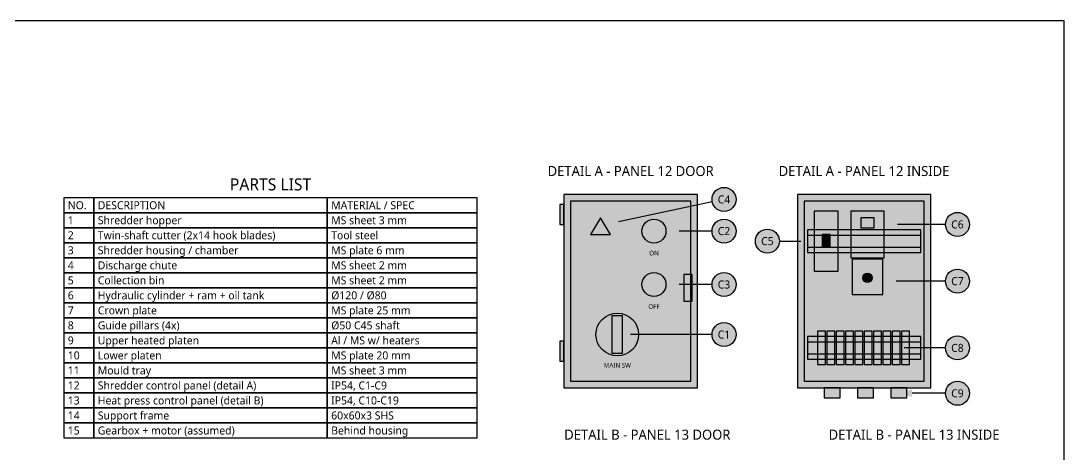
# Model space of a CAD drawing. Header units: millimetres. Extents: x -500 to 5400, y -740 to 3150.
# Drawn here: x 2271 to 5400, y 1852 to 3150 of the extents above; entities that cross this region are included whole.
import ezdxf
from ezdxf.enums import TextEntityAlignment as Align

# ---------------------------------------------------------------- set-up
doc = ezdxf.new("R2010")
doc.units = ezdxf.units.MM
doc.header["$LTSCALE"] = 20
for name, color, linetype in [('BALLOON', 7, 'Continuous'), ('ELECTRICAL', 7, 'Continuous'), ('FILL', 7, 'Continuous'), ('TEXT', 7, 'Continuous'), ('TITLE', 7, 'Continuous')]:
    doc.layers.add(name, color=color, linetype=linetype)
doc.styles.add('OpenSans', font='OpenSans-Regular.ttf')

msp = doc.modelspace()

# ---------------------------------------------------------------- hatches: boundary and pattern name
at = {"layer": 'FILL', "true_color": 0xe6e6e2}
h = msp.add_hatch(color=7, dxfattribs=at)
h.dxf.hatch_style = 1
h.paths.add_polyline_path([(3900, 2050), (4300, 2050), (4300, 2630), (3900, 2630)])
at = {"layer": 'FILL', "true_color": 0xffffff}
h = msp.add_hatch(color=7, dxfattribs=at)
h.dxf.hatch_style = 1
h.paths.add_polyline_path([(4416, 2615), (4415.7, 2619.7), (4414.8, 2624.3), (4413.3, 2628.8), (4411.2, 2633), (4408.6, 2636.9), (4405.5, 2640.5), (4401.9, 2643.6), (4398, 2646.2), (4393.8, 2648.3), (4389.3, 2649.8), (4384.7, 2650.7), (4380, 2651), (4375.3, 2650.7), (4370.7, 2649.8), (4366.2, 2648.3), (4362, 2646.2), (4358.1, 2643.6), (4354.5, 2640.5), (4351.4, 2636.9), (4348.8, 2633), (4346.7, 2628.8), (4345.2, 2624.3), (4344.3, 2619.7), (4344, 2615), (4344.3, 2610.3), (4345.2, 2605.7), (4346.7, 2601.2), (4348.8, 2597), (4351.4, 2593.1), (4354.5, 2589.5), (4358.1, 2586.4), (4362, 2583.8), (4366.2, 2581.7), (4370.7, 2580.2), (4375.3, 2579.3), (4380, 2579), (4384.7, 2579.3), (4389.3, 2580.2), (4393.8, 2581.7), (4398, 2583.8), (4401.9, 2586.4), (4405.5, 2589.5), (4408.6, 2593.1), (4411.2, 2597), (4413.3, 2601.2), (4414.8, 2605.7), (4415.7, 2610.3)])
at = {"layer": 'FILL', "true_color": 0xe6e6e2}
h = msp.add_hatch(color=7, dxfattribs=at)
h.dxf.hatch_style = 1
h.paths.add_polyline_path([(4600, 2050), (5000, 2050), (5000, 2630), (4600, 2630)])
at = {"layer": 'FILL', "true_color": 0x787a7e}
h = msp.add_hatch(color=7, dxfattribs=at)
h.dxf.hatch_style = 1
h.paths.add_polyline_path([(3888, 2540), (3900, 2540), (3900, 2600), (3888, 2600)])
at = {"layer": 'FILL', "true_color": 0xe6e6e2}
h = msp.add_hatch(color=7, dxfattribs=at)
h.dxf.hatch_style = 1
h.paths.add_polyline_path([(3920, 2070), (4280, 2070), (4280, 2610), (3920, 2610)])
at = {"layer": 'FILL', "true_color": 0xccced1}
h = msp.add_hatch(color=7, dxfattribs=at)
h.dxf.hatch_style = 1
h.paths.add_polyline_path([(4620, 2070), (4980, 2070), (4980, 2610), (4620, 2610)])
at = {"layer": 'FILL', "true_color": 0xf6f6f2}
h = msp.add_hatch(color=7, dxfattribs=at)
h.dxf.hatch_style = 1
h.paths.add_polyline_path([(4650, 2400), (4722, 2400), (4722, 2580), (4650, 2580)])
at = {"layer": 'FILL', "true_color": 0x484c54}
h = msp.add_hatch(color=7, dxfattribs=at)
h.dxf.hatch_style = 1
h.paths.add_polyline_path([(4760, 2440), (4860, 2440), (4860, 2580), (4760, 2580)])
at = {"layer": 'FILL', "true_color": 0xffffff}
h = msp.add_hatch(color=7, dxfattribs=at)
h.dxf.hatch_style = 1
h.paths.add_polyline_path([(5116, 2540), (5115.7, 2544.7), (5114.8, 2549.3), (5113.3, 2553.8), (5111.2, 2558), (5108.6, 2561.9), (5105.5, 2565.5), (5101.9, 2568.6), (5098, 2571.2), (5093.8, 2573.3), (5089.3, 2574.8), (5084.7, 2575.7), (5080, 2576), (5075.3, 2575.7), (5070.7, 2574.8), (5066.2, 2573.3), (5062, 2571.2), (5058.1, 2568.6), (5054.5, 2565.5), (5051.4, 2561.9), (5048.8, 2558), (5046.7, 2553.8), (5045.2, 2549.3), (5044.3, 2544.7), (5044, 2540), (5044.3, 2535.3), (5045.2, 2530.7), (5046.7, 2526.2), (5048.8, 2522), (5051.4, 2518.1), (5054.5, 2514.5), (5058.1, 2511.4), (5062, 2508.8), (5066.2, 2506.7), (5070.7, 2505.2), (5075.3, 2504.3), (5080, 2504), (5084.7, 2504.3), (5089.3, 2505.2), (5093.8, 2506.7), (5098, 2508.8), (5101.9, 2511.4), (5105.5, 2514.5), (5108.6, 2518.1), (5111.2, 2522), (5113.3, 2526.2), (5114.8, 2530.7), (5115.7, 2535.3)])
at = {"layer": 'FILL', "true_color": 0xf5c800}
h = msp.add_hatch(color=7, dxfattribs=at)
h.dxf.hatch_style = 1
h.paths.add_polyline_path([(3980, 2510), (4040, 2510), (4010, 2560)])
at = {"layer": 'FILL', "true_color": 0x239b41}
h = msp.add_hatch(color=7, dxfattribs=at)
h.dxf.hatch_style = 1
h.paths.add_polyline_path([(4206, 2520), (4205.7, 2524.7), (4204.8, 2529.3), (4203.3, 2533.8), (4201.2, 2538), (4198.6, 2541.9), (4195.5, 2545.5), (4191.9, 2548.6), (4188, 2551.2), (4183.8, 2553.3), (4179.3, 2554.8), (4174.7, 2555.7), (4170, 2556), (4165.3, 2555.7), (4160.7, 2554.8), (4156.2, 2553.3), (4152, 2551.2), (4148.1, 2548.6), (4144.5, 2545.5), (4141.4, 2541.9), (4138.8, 2538), (4136.7, 2533.8), (4135.2, 2529.3), (4134.3, 2524.7), (4134, 2520), (4134.3, 2515.3), (4135.2, 2510.7), (4136.7, 2506.2), (4138.8, 2502), (4141.4, 2498.1), (4144.5, 2494.5), (4148.1, 2491.4), (4152, 2488.8), (4156.2, 2486.7), (4160.7, 2485.2), (4165.3, 2484.3), (4170, 2484), (4174.7, 2484.3), (4179.3, 2485.2), (4183.8, 2486.7), (4188, 2488.8), (4191.9, 2491.4), (4195.5, 2494.5), (4198.6, 2498.1), (4201.2, 2502), (4203.3, 2506.2), (4204.8, 2510.7), (4205.7, 2515.3)])
at = {"layer": 'FILL', "true_color": 0xffffff}
h = msp.add_hatch(color=7, dxfattribs=at)
h.dxf.hatch_style = 1
h.paths.add_polyline_path([(4416, 2520), (4415.7, 2524.7), (4414.8, 2529.3), (4413.3, 2533.8), (4411.2, 2538), (4408.6, 2541.9), (4405.5, 2545.5), (4401.9, 2548.6), (4398, 2551.2), (4393.8, 2553.3), (4389.3, 2554.8), (4384.7, 2555.7), (4380, 2556), (4375.3, 2555.7), (4370.7, 2554.8), (4366.2, 2553.3), (4362, 2551.2), (4358.1, 2548.6), (4354.5, 2545.5), (4351.4, 2541.9), (4348.8, 2538), (4346.7, 2533.8), (4345.2, 2529.3), (4344.3, 2524.7), (4344, 2520), (4344.3, 2515.3), (4345.2, 2510.7), (4346.7, 2506.2), (4348.8, 2502), (4351.4, 2498.1), (4354.5, 2494.5), (4358.1, 2491.4), (4362, 2488.8), (4366.2, 2486.7), (4370.7, 2485.2), (4375.3, 2484.3), (4380, 2484), (4384.7, 2484.3), (4389.3, 2485.2), (4393.8, 2486.7), (4398, 2488.8), (4401.9, 2491.4), (4405.5, 2494.5), (4408.6, 2498.1), (4411.2, 2502), (4413.3, 2506.2), (4414.8, 2510.7), (4415.7, 2515.3)])
at = {"layer": 'FILL', "true_color": 0xf6f6f2}
h = msp.add_hatch(color=7, dxfattribs=at)
h.dxf.hatch_style = 1
h.paths.add_polyline_path([(4790, 2530), (4830, 2530), (4830, 2560), (4790, 2560)])
at = {"layer": 'FILL', "true_color": 0xffffff}
h = msp.add_hatch(color=7, dxfattribs=at)
h.dxf.hatch_style = 1
h.paths.add_polyline_path([(4546, 2490), (4545.7, 2494.7), (4544.8, 2499.3), (4543.3, 2503.8), (4541.2, 2508), (4538.6, 2511.9), (4535.5, 2515.5), (4531.9, 2518.6), (4528, 2521.2), (4523.8, 2523.3), (4519.3, 2524.8), (4514.7, 2525.7), (4510, 2526), (4505.3, 2525.7), (4500.7, 2524.8), (4496.2, 2523.3), (4492, 2521.2), (4488.1, 2518.6), (4484.5, 2515.5), (4481.4, 2511.9), (4478.8, 2508), (4476.7, 2503.8), (4475.2, 2499.3), (4474.3, 2494.7), (4474, 2490), (4474.3, 2485.3), (4475.2, 2480.7), (4476.7, 2476.2), (4478.8, 2472), (4481.4, 2468.1), (4484.5, 2464.5), (4488.1, 2461.4), (4492, 2458.8), (4496.2, 2456.7), (4500.7, 2455.2), (4505.3, 2454.3), (4510, 2454), (4514.7, 2454.3), (4519.3, 2455.2), (4523.8, 2456.7), (4528, 2458.8), (4531.9, 2461.4), (4535.5, 2464.5), (4538.6, 2468.1), (4541.2, 2472), (4543.3, 2476.2), (4544.8, 2480.7), (4545.7, 2485.3)])
at = {"layer": 'FILL', "true_color": 0xa0a3a8}
h = msp.add_hatch(color=7, dxfattribs=at)
h.dxf.hatch_style = 1
h.paths.add_polyline_path([(4630, 2456), (4970, 2456), (4970, 2524), (4630, 2524)])
at = {"layer": 'FILL', "true_color": 0x191919}
h = msp.add_hatch(color=7, dxfattribs=at)
h.dxf.hatch_style = 1
h.paths.add_polyline_path([(4674, 2474), (4698, 2474), (4698, 2510), (4674, 2510)])
at = {"layer": 'FILL', "true_color": 0x484c54}
h = msp.add_hatch(color=7, dxfattribs=at)
h.dxf.hatch_style = 1
h.paths.add_polyline_path([(4764, 2330), (4856, 2330), (4856, 2436), (4764, 2436)])
at = {"layer": 'FILL', "true_color": 0xcd2323}
h = msp.add_hatch(color=7, dxfattribs=at)
h.dxf.hatch_style = 1
h.paths.add_polyline_path([(4206, 2360), (4205.7, 2364.7), (4204.8, 2369.3), (4203.3, 2373.8), (4201.2, 2378), (4198.6, 2381.9), (4195.5, 2385.5), (4191.9, 2388.6), (4188, 2391.2), (4183.8, 2393.3), (4179.3, 2394.8), (4174.7, 2395.7), (4170, 2396), (4165.3, 2395.7), (4160.7, 2394.8), (4156.2, 2393.3), (4152, 2391.2), (4148.1, 2388.6), (4144.5, 2385.5), (4141.4, 2381.9), (4138.8, 2378), (4136.7, 2373.8), (4135.2, 2369.3), (4134.3, 2364.7), (4134, 2360), (4134.3, 2355.3), (4135.2, 2350.7), (4136.7, 2346.2), (4138.8, 2342), (4141.4, 2338.1), (4144.5, 2334.5), (4148.1, 2331.4), (4152, 2328.8), (4156.2, 2326.7), (4160.7, 2325.2), (4165.3, 2324.3), (4170, 2324), (4174.7, 2324.3), (4179.3, 2325.2), (4183.8, 2326.7), (4188, 2328.8), (4191.9, 2331.4), (4195.5, 2334.5), (4198.6, 2338.1), (4201.2, 2342), (4203.3, 2346.2), (4204.8, 2350.7), (4205.7, 2355.3)])
at = {"layer": 'FILL', "true_color": 0x1e1f22}
h = msp.add_hatch(color=7, dxfattribs=at)
h.dxf.hatch_style = 1
h.paths.add_polyline_path([(4260, 2310), (4284, 2310), (4284, 2390), (4260, 2390)])
at = {"layer": 'FILL', "true_color": 0xffffff}
h = msp.add_hatch(color=7, dxfattribs=at)
h.dxf.hatch_style = 1
h.paths.add_polyline_path([(4416, 2360), (4415.7, 2364.7), (4414.8, 2369.3), (4413.3, 2373.8), (4411.2, 2378), (4408.6, 2381.9), (4405.5, 2385.5), (4401.9, 2388.6), (4398, 2391.2), (4393.8, 2393.3), (4389.3, 2394.8), (4384.7, 2395.7), (4380, 2396), (4375.3, 2395.7), (4370.7, 2394.8), (4366.2, 2393.3), (4362, 2391.2), (4358.1, 2388.6), (4354.5, 2385.5), (4351.4, 2381.9), (4348.8, 2378), (4346.7, 2373.8), (4345.2, 2369.3), (4344.3, 2364.7), (4344, 2360), (4344.3, 2355.3), (4345.2, 2350.7), (4346.7, 2346.2), (4348.8, 2342), (4351.4, 2338.1), (4354.5, 2334.5), (4358.1, 2331.4), (4362, 2328.8), (4366.2, 2326.7), (4370.7, 2325.2), (4375.3, 2324.3), (4380, 2324), (4384.7, 2324.3), (4389.3, 2325.2), (4393.8, 2326.7), (4398, 2328.8), (4401.9, 2331.4), (4405.5, 2334.5), (4408.6, 2338.1), (4411.2, 2342), (4413.3, 2346.2), (4414.8, 2350.7), (4415.7, 2355.3)])
at = {"layer": 'FILL', "true_color": 0xcd2323}
h = msp.add_hatch(color=7, dxfattribs=at)
h.dxf.hatch_style = 1
h.paths.add_polyline_path([(4824, 2380), (4823.9, 2381.8), (4823.5, 2383.6), (4822.9, 2385.4), (4822.1, 2387), (4821.1, 2388.5), (4819.9, 2389.9), (4818.5, 2391.1), (4817, 2392.1), (4815.4, 2392.9), (4813.6, 2393.5), (4811.8, 2393.9), (4810, 2394), (4808.2, 2393.9), (4806.4, 2393.5), (4804.6, 2392.9), (4803, 2392.1), (4801.5, 2391.1), (4800.1, 2389.9), (4798.9, 2388.5), (4797.9, 2387), (4797.1, 2385.4), (4796.5, 2383.6), (4796.1, 2381.8), (4796, 2380), (4796.1, 2378.2), (4796.5, 2376.4), (4797.1, 2374.6), (4797.9, 2373), (4798.9, 2371.5), (4800.1, 2370.1), (4801.5, 2368.9), (4803, 2367.9), (4804.6, 2367.1), (4806.4, 2366.5), (4808.2, 2366.1), (4810, 2366), (4811.8, 2366.1), (4813.6, 2366.5), (4815.4, 2367.1), (4817, 2367.9), (4818.5, 2368.9), (4819.9, 2370.1), (4821.1, 2371.5), (4822.1, 2373), (4822.9, 2374.6), (4823.5, 2376.4), (4823.9, 2378.2)])
at = {"layer": 'FILL', "true_color": 0xffffff}
h = msp.add_hatch(color=7, dxfattribs=at)
h.dxf.hatch_style = 1
h.paths.add_polyline_path([(5116, 2370), (5115.7, 2374.7), (5114.8, 2379.3), (5113.3, 2383.8), (5111.2, 2388), (5108.6, 2391.9), (5105.5, 2395.5), (5101.9, 2398.6), (5098, 2401.2), (5093.8, 2403.3), (5089.3, 2404.8), (5084.7, 2405.7), (5080, 2406), (5075.3, 2405.7), (5070.7, 2404.8), (5066.2, 2403.3), (5062, 2401.2), (5058.1, 2398.6), (5054.5, 2395.5), (5051.4, 2391.9), (5048.8, 2388), (5046.7, 2383.8), (5045.2, 2379.3), (5044.3, 2374.7), (5044, 2370), (5044.3, 2365.3), (5045.2, 2360.7), (5046.7, 2356.2), (5048.8, 2352), (5051.4, 2348.1), (5054.5, 2344.5), (5058.1, 2341.4), (5062, 2338.8), (5066.2, 2336.7), (5070.7, 2335.2), (5075.3, 2334.3), (5080, 2334), (5084.7, 2334.3), (5089.3, 2335.2), (5093.8, 2336.7), (5098, 2338.8), (5101.9, 2341.4), (5105.5, 2344.5), (5108.6, 2348.1), (5111.2, 2352), (5113.3, 2356.2), (5114.8, 2360.7), (5115.7, 2365.3)])
at = {"layer": 'FILL', "true_color": 0xf5c800}
h = msp.add_hatch(color=7, dxfattribs=at)
h.dxf.hatch_style = 1
h.paths.add_polyline_path([(4124, 2210), (4123.5, 2218.4), (4121.8, 2226.6), (4119.1, 2234.5), (4115.4, 2242), (4110.8, 2249), (4105.3, 2255.3), (4099, 2260.8), (4092, 2265.4), (4084.5, 2269.1), (4076.6, 2271.8), (4068.4, 2273.5), (4060, 2274), (4051.6, 2273.5), (4043.4, 2271.8), (4035.5, 2269.1), (4028, 2265.4), (4021, 2260.8), (4014.7, 2255.3), (4009.2, 2249), (4004.6, 2242), (4000.9, 2234.5), (3998.2, 2226.6), (3996.5, 2218.4), (3996, 2210), (3996.5, 2201.6), (3998.2, 2193.4), (4000.9, 2185.5), (4004.6, 2178), (4009.2, 2171), (4014.7, 2164.7), (4021, 2159.2), (4028, 2154.6), (4035.5, 2150.9), (4043.4, 2148.2), (4051.6, 2146.5), (4060, 2146), (4068.4, 2146.5), (4076.6, 2148.2), (4084.5, 2150.9), (4092, 2154.6), (4099, 2159.2), (4105.3, 2164.7), (4110.8, 2171), (4115.4, 2178), (4119.1, 2185.5), (4121.8, 2193.4), (4123.5, 2201.6)])
at = {"layer": 'FILL', "true_color": 0xcd2323}
h = msp.add_hatch(color=7, dxfattribs=at)
h.dxf.hatch_style = 1
h.paths.add_polyline_path([(4044, 2154), (4076, 2154), (4076, 2266), (4044, 2266)])
at = {"layer": 'FILL', "true_color": 0xffffff}
h = msp.add_hatch(color=7, dxfattribs=at)
h.dxf.hatch_style = 1
h.paths.add_polyline_path([(4416, 2210), (4415.7, 2214.7), (4414.8, 2219.3), (4413.3, 2223.8), (4411.2, 2228), (4408.6, 2231.9), (4405.5, 2235.5), (4401.9, 2238.6), (4398, 2241.2), (4393.8, 2243.3), (4389.3, 2244.8), (4384.7, 2245.7), (4380, 2246), (4375.3, 2245.7), (4370.7, 2244.8), (4366.2, 2243.3), (4362, 2241.2), (4358.1, 2238.6), (4354.5, 2235.5), (4351.4, 2231.9), (4348.8, 2228), (4346.7, 2223.8), (4345.2, 2219.3), (4344.3, 2214.7), (4344, 2210), (4344.3, 2205.3), (4345.2, 2200.7), (4346.7, 2196.2), (4348.8, 2192), (4351.4, 2188.1), (4354.5, 2184.5), (4358.1, 2181.4), (4362, 2178.8), (4366.2, 2176.7), (4370.7, 2175.2), (4375.3, 2174.3), (4380, 2174), (4384.7, 2174.3), (4389.3, 2175.2), (4393.8, 2176.7), (4398, 2178.8), (4401.9, 2181.4), (4405.5, 2184.5), (4408.6, 2188.1), (4411.2, 2192), (4413.3, 2196.2), (4414.8, 2200.7), (4415.7, 2205.3)])
at = {"layer": 'FILL', "true_color": 0xa0a3a8}
h = msp.add_hatch(color=7, dxfattribs=at)
h.dxf.hatch_style = 1
h.paths.add_polyline_path([(4630, 2136), (4970, 2136), (4970, 2204), (4630, 2204)])
at = {"layer": 'FILL', "true_color": 0xf6f6f2}
h = msp.add_hatch(color=7, dxfattribs=at)
h.dxf.hatch_style = 1
h.paths.add_polyline_path([(4660, 2120), (4684, 2120), (4684, 2220), (4660, 2220)])
at = {"layer": 'FILL', "true_color": 0x6080aa}
h = msp.add_hatch(color=7, dxfattribs=at)
h.dxf.hatch_style = 1
h.paths.add_polyline_path([(4688, 2120), (4712, 2120), (4712, 2220), (4688, 2220)])
h = msp.add_hatch(color=7, dxfattribs=at)
h.dxf.hatch_style = 1
h.paths.add_polyline_path([(4716, 2120), (4740, 2120), (4740, 2220), (4716, 2220)])
h = msp.add_hatch(color=7, dxfattribs=at)
h.dxf.hatch_style = 1
h.paths.add_polyline_path([(4744, 2120), (4768, 2120), (4768, 2220), (4744, 2220)])
at = {"layer": 'FILL', "true_color": 0xf6f6f2}
h = msp.add_hatch(color=7, dxfattribs=at)
h.dxf.hatch_style = 1
h.paths.add_polyline_path([(4772, 2120), (4796, 2120), (4796, 2220), (4772, 2220)])
at = {"layer": 'FILL', "true_color": 0x6080aa}
h = msp.add_hatch(color=7, dxfattribs=at)
h.dxf.hatch_style = 1
h.paths.add_polyline_path([(4800, 2120), (4824, 2120), (4824, 2220), (4800, 2220)])
h = msp.add_hatch(color=7, dxfattribs=at)
h.dxf.hatch_style = 1
h.paths.add_polyline_path([(4828, 2120), (4852, 2120), (4852, 2220), (4828, 2220)])
h = msp.add_hatch(color=7, dxfattribs=at)
h.dxf.hatch_style = 1
h.paths.add_polyline_path([(4856, 2120), (4880, 2120), (4880, 2220), (4856, 2220)])
at = {"layer": 'FILL', "true_color": 0xf6f6f2}
h = msp.add_hatch(color=7, dxfattribs=at)
h.dxf.hatch_style = 1
h.paths.add_polyline_path([(4884, 2120), (4908, 2120), (4908, 2220), (4884, 2220)])
at = {"layer": 'FILL', "true_color": 0x6080aa}
h = msp.add_hatch(color=7, dxfattribs=at)
h.dxf.hatch_style = 1
h.paths.add_polyline_path([(4912, 2120), (4936, 2120), (4936, 2220), (4912, 2220)])
at = {"layer": 'FILL', "true_color": 0xffffff}
h = msp.add_hatch(color=7, dxfattribs=at)
h.dxf.hatch_style = 1
h.paths.add_polyline_path([(5116, 2170), (5115.7, 2174.7), (5114.8, 2179.3), (5113.3, 2183.8), (5111.2, 2188), (5108.6, 2191.9), (5105.5, 2195.5), (5101.9, 2198.6), (5098, 2201.2), (5093.8, 2203.3), (5089.3, 2204.8), (5084.7, 2205.7), (5080, 2206), (5075.3, 2205.7), (5070.7, 2204.8), (5066.2, 2203.3), (5062, 2201.2), (5058.1, 2198.6), (5054.5, 2195.5), (5051.4, 2191.9), (5048.8, 2188), (5046.7, 2183.8), (5045.2, 2179.3), (5044.3, 2174.7), (5044, 2170), (5044.3, 2165.3), (5045.2, 2160.7), (5046.7, 2156.2), (5048.8, 2152), (5051.4, 2148.1), (5054.5, 2144.5), (5058.1, 2141.4), (5062, 2138.8), (5066.2, 2136.7), (5070.7, 2135.2), (5075.3, 2134.3), (5080, 2134), (5084.7, 2134.3), (5089.3, 2135.2), (5093.8, 2136.7), (5098, 2138.8), (5101.9, 2141.4), (5105.5, 2144.5), (5108.6, 2148.1), (5111.2, 2152), (5113.3, 2156.2), (5114.8, 2160.7), (5115.7, 2165.3)])
at = {"layer": 'FILL', "true_color": 0x787a7e}
h = msp.add_hatch(color=7, dxfattribs=at)
h.dxf.hatch_style = 1
h.paths.add_polyline_path([(3888, 2130), (3900, 2130), (3900, 2190), (3888, 2190)])
at = {"layer": 'FILL', "true_color": 0xffffff}
h = msp.add_hatch(color=7, dxfattribs=at)
h.dxf.hatch_style = 1
h.paths.add_polyline_path([(5116, 2034), (5115.7, 2038.7), (5114.8, 2043.3), (5113.3, 2047.8), (5111.2, 2052), (5108.6, 2055.9), (5105.5, 2059.5), (5101.9, 2062.6), (5098, 2065.2), (5093.8, 2067.3), (5089.3, 2068.8), (5084.7, 2069.7), (5080, 2070), (5075.3, 2069.7), (5070.7, 2068.8), (5066.2, 2067.3), (5062, 2065.2), (5058.1, 2062.6), (5054.5, 2059.5), (5051.4, 2055.9), (5048.8, 2052), (5046.7, 2047.8), (5045.2, 2043.3), (5044.3, 2038.7), (5044, 2034), (5044.3, 2029.3), (5045.2, 2024.7), (5046.7, 2020.2), (5048.8, 2016), (5051.4, 2012.1), (5054.5, 2008.5), (5058.1, 2005.4), (5062, 2002.8), (5066.2, 2000.7), (5070.7, 1999.2), (5075.3, 1998.3), (5080, 1998), (5084.7, 1998.3), (5089.3, 1999.2), (5093.8, 2000.7), (5098, 2002.8), (5101.9, 2005.4), (5105.5, 2008.5), (5108.6, 2012.1), (5111.2, 2016), (5113.3, 2020.2), (5114.8, 2024.7), (5115.7, 2029.3)])
at = {"layer": 'FILL', "true_color": 0x191919}
h = msp.add_hatch(color=7, dxfattribs=at)
h.dxf.hatch_style = 1
h.paths.add_polyline_path([(4680, 2020), (4728, 2020), (4728, 2050), (4680, 2050)])
h = msp.add_hatch(color=7, dxfattribs=at)
h.dxf.hatch_style = 1
h.paths.add_polyline_path([(4780, 2020), (4828, 2020), (4828, 2050), (4780, 2050)])
h = msp.add_hatch(color=7, dxfattribs=at)
h.dxf.hatch_style = 1
h.paths.add_polyline_path([(4880, 2020), (4928, 2020), (4928, 2050), (4880, 2050)])

# ---------------------------------------------------------------- linework, layer by layer
at = {"layer": 'BALLOON'}
for p, q in [((4344.8, 2607.6), (4063.1, 2548.2)), ((5044, 2540), (4900, 2540)), ((4344, 2520), (4246, 2520)), ((4546, 2490), (4610, 2490)), ((4344, 2360), (4246, 2360)), ((5044, 2370), (4896, 2370)), ((4344, 2210), (4100, 2210)), ((5044, 2170), (4920, 2170)), ((5044, 2034), (4944, 2034))]:
    msp.add_line(p, q, dxfattribs=at)
for centre in [(4380, 2615), (5080, 2540), (4380, 2520), (4510, 2490), (4380, 2360), (5080, 2370), (4380, 2210), (5080, 2170), (5080, 2034)]:
    msp.add_circle(centre, 36, dxfattribs=at)
for points in [[(4024, 2540), (4065.4, 2537.5), (4060.9, 2559)], [(4860, 2540), (4900, 2529), (4900, 2551)], [(4206, 2520), (4246, 2509), (4246, 2531)], [(4650, 2490), (4610, 2501), (4610, 2479)], [(4856, 2370), (4896, 2359), (4896, 2381)], [(4206, 2360), (4246, 2349), (4246, 2371)], [(4060, 2210), (4100, 2199), (4100, 2221)], [(4880, 2170), (4920, 2159), (4920, 2181)], [(4904, 2034), (4944, 2023), (4944, 2045)]]:
    msp.add_solid(points, dxfattribs=at)
at = {"layer": 'ELECTRICAL'}
for p, q in [((4630, 2508), (4970, 2508)), ((4630, 2472), (4970, 2472)), ((4630, 2188), (4970, 2188)), ((4630, 2152), (4970, 2152))]:
    msp.add_line(p, q, dxfattribs=at)
for points in [[(3900, 2050), (4300, 2050), (4300, 2630), (3900, 2630)], [(4600, 2050), (5000, 2050), (5000, 2630), (4600, 2630)], [(3888, 2540), (3900, 2540), (3900, 2600), (3888, 2600)], [(3920, 2070), (4280, 2070), (4280, 2610), (3920, 2610)], [(4620, 2070), (4980, 2070), (4980, 2610), (4620, 2610)], [(4650, 2400), (4722, 2400), (4722, 2580), (4650, 2580)], [(4760, 2440), (4860, 2440), (4860, 2580), (4760, 2580)], [(3980, 2510), (4040, 2510), (4010, 2560)], [(4790, 2530), (4830, 2530), (4830, 2560), (4790, 2560)], [(4630, 2456), (4970, 2456), (4970, 2524), (4630, 2524)], [(4674, 2474), (4698, 2474), (4698, 2510), (4674, 2510)], [(4764, 2330), (4856, 2330), (4856, 2436), (4764, 2436)], [(4260, 2310), (4284, 2310), (4284, 2390), (4260, 2390)], [(4044, 2154), (4076, 2154), (4076, 2266), (4044, 2266)], [(4630, 2136), (4970, 2136), (4970, 2204), (4630, 2204)], [(4660, 2120), (4684, 2120), (4684, 2220), (4660, 2220)], [(4688, 2120), (4712, 2120), (4712, 2220), (4688, 2220)], [(4716, 2120), (4740, 2120), (4740, 2220), (4716, 2220)], [(4744, 2120), (4768, 2120), (4768, 2220), (4744, 2220)], [(4772, 2120), (4796, 2120), (4796, 2220), (4772, 2220)], [(4800, 2120), (4824, 2120), (4824, 2220), (4800, 2220)], [(4828, 2120), (4852, 2120), (4852, 2220), (4828, 2220)], [(4856, 2120), (4880, 2120), (4880, 2220), (4856, 2220)], [(4884, 2120), (4908, 2120), (4908, 2220), (4884, 2220)], [(4912, 2120), (4936, 2120), (4936, 2220), (4912, 2220)], [(3888, 2130), (3900, 2130), (3900, 2190), (3888, 2190)], [(4680, 2020), (4728, 2020), (4728, 2050), (4680, 2050)], [(4780, 2020), (4828, 2020), (4828, 2050), (4780, 2050)], [(4880, 2020), (4928, 2020), (4928, 2050), (4880, 2050)]]:
    msp.add_lwpolyline(points, close=True, dxfattribs=at)
for centre, radius in [((4170, 2520), 36), ((4170, 2360), 36), ((4810, 2380), 14), ((4060, 2210), 64)]:
    msp.add_circle(centre, radius, dxfattribs=at)
at = {"layer": 'TITLE'}
for points in [[(-500, -740), (5400, -740), (5400, 3150), (-500, 3150)], [(2400, 2575), (2490, 2575), (2490, 2620), (2400, 2620)], [(2490, 2575), (3190, 2575), (3190, 2620), (2490, 2620)], [(3190, 2575), (3640, 2575), (3640, 2620), (3190, 2620)], [(2400, 2530), (2490, 2530), (2490, 2575), (2400, 2575)], [(2490, 2530), (3190, 2530), (3190, 2575), (2490, 2575)], [(3190, 2530), (3640, 2530), (3640, 2575), (3190, 2575)], [(2400, 2485), (2490, 2485), (2490, 2530), (2400, 2530)], [(2490, 2485), (3190, 2485), (3190, 2530), (2490, 2530)], [(3190, 2485), (3640, 2485), (3640, 2530), (3190, 2530)], [(2400, 2440), (2490, 2440), (2490, 2485), (2400, 2485)], [(2490, 2440), (3190, 2440), (3190, 2485), (2490, 2485)], [(3190, 2440), (3640, 2440), (3640, 2485), (3190, 2485)], [(2400, 2395), (2490, 2395), (2490, 2440), (2400, 2440)], [(2490, 2395), (3190, 2395), (3190, 2440), (2490, 2440)], [(3190, 2395), (3640, 2395), (3640, 2440), (3190, 2440)], [(2400, 2350), (2490, 2350), (2490, 2395), (2400, 2395)], [(2490, 2350), (3190, 2350), (3190, 2395), (2490, 2395)], [(3190, 2350), (3640, 2350), (3640, 2395), (3190, 2395)], [(2400, 2305), (2490, 2305), (2490, 2350), (2400, 2350)], [(2490, 2305), (3190, 2305), (3190, 2350), (2490, 2350)], [(3190, 2305), (3640, 2305), (3640, 2350), (3190, 2350)], [(2400, 2260), (2490, 2260), (2490, 2305), (2400, 2305)], [(2490, 2260), (3190, 2260), (3190, 2305), (2490, 2305)], [(3190, 2260), (3640, 2260), (3640, 2305), (3190, 2305)], [(2400, 2215), (2490, 2215), (2490, 2260), (2400, 2260)], [(2490, 2215), (3190, 2215), (3190, 2260), (2490, 2260)], [(3190, 2215), (3640, 2215), (3640, 2260), (3190, 2260)], [(2400, 2170), (2490, 2170), (2490, 2215), (2400, 2215)], [(2490, 2170), (3190, 2170), (3190, 2215), (2490, 2215)], [(3190, 2170), (3640, 2170), (3640, 2215), (3190, 2215)], [(2400, 2125), (2490, 2125), (2490, 2170), (2400, 2170)], [(2490, 2125), (3190, 2125), (3190, 2170), (2490, 2170)], [(3190, 2125), (3640, 2125), (3640, 2170), (3190, 2170)], [(2400, 2080), (2490, 2080), (2490, 2125), (2400, 2125)], [(2490, 2080), (3190, 2080), (3190, 2125), (2490, 2125)], [(3190, 2080), (3640, 2080), (3640, 2125), (3190, 2125)], [(2400, 2035), (2490, 2035), (2490, 2080), (2400, 2080)], [(2490, 2035), (3190, 2035), (3190, 2080), (2490, 2080)], [(3190, 2035), (3640, 2035), (3640, 2080), (3190, 2080)], [(2400, 1990), (2490, 1990), (2490, 2035), (2400, 2035)], [(2490, 1990), (3190, 1990), (3190, 2035), (2490, 2035)], [(3190, 1990), (3640, 1990), (3640, 2035), (3190, 2035)], [(2400, 1945), (2490, 1945), (2490, 1990), (2400, 1990)], [(2490, 1945), (3190, 1945), (3190, 1990), (2490, 1990)], [(3190, 1945), (3640, 1945), (3640, 1990), (3190, 1990)], [(2400, 1900), (2490, 1900), (2490, 1945), (2400, 1945)], [(2490, 1900), (3190, 1900), (3190, 1945), (2490, 1945)], [(3190, 1900), (3640, 1900), (3640, 1945), (3190, 1945)]]:
    msp.add_lwpolyline(points, close=True, dxfattribs=at)

# ---------------------------------------------------------------- texts
at = {"layer": 'BALLOON', "style": 'OpenSans'}
for s, p in [('C4', (4380, 2615)), ('C6', (5080, 2540)), ('C2', (4380, 2520)), ('C5', (4510, 2490)), ('C7', (5080, 2370)), ('C3', (4380, 2360)), ('C1', (4380, 2210)), ('C8', (5080, 2170)), ('C9', (5080, 2034))]:
    msp.add_text(s, height=24, dxfattribs=at).set_placement(p, align=Align.MIDDLE_CENTER)
at = {"layer": 'TEXT', "style": 'OpenSans'}
for s, height, p in [('DETAIL A - PANEL 12 DOOR', 30, (4100, 2700)), ('DETAIL A - PANEL 12 INSIDE', 30, (4800, 2700)), ('ON', 14, (4170, 2454)), ('OFF', 14, (4170, 2294)), ('MAIN SW', 14, (4060, 2118)), ('DETAIL B - PANEL 13 DOOR', 30, (4150, 1910)), ('DETAIL B - PANEL 13 INSIDE', 30, (4950, 1910))]:
    msp.add_text(s, height=height, dxfattribs=at).set_placement(p, align=Align.MIDDLE_CENTER)
at = {"layer": 'TITLE', "style": 'OpenSans'}
msp.add_text('PARTS LIST', height=36, dxfattribs=at).set_placement((3020, 2660), align=Align.MIDDLE_CENTER)
for s, p in [('NO.', (2412, 2597.5)), ('DESCRIPTION', (2502, 2597.5)), ('MATERIAL / SPEC', (3202, 2597.5)), ('Shredder hopper', (2502, 2552.5)), ('MS sheet 3 mm', (3202, 2552.5)), ('1', (2412, 2552.5)), ('2', (2412, 2507.5)), ('Twin-shaft cutter (2x14 hook blades)', (2502, 2507.5)), ('Tool steel', (3202, 2507.5)), ('3', (2412, 2462.5)), ('Shredder housing / chamber', (2502, 2462.5)), ('MS plate 6 mm', (3202, 2462.5)), ('4', (2412, 2417.5)), ('Discharge chute', (2502, 2417.5)), ('MS sheet 2 mm', (3202, 2417.5)), ('5', (2412, 2372.5)), ('Collection bin', (2502, 2372.5)), ('MS sheet 2 mm', (3202, 2372.5)), ('6', (2412, 2327.5)), ('Hydraulic cylinder + ram + oil tank', (2502, 2327.5)), ('Ø120 / Ø80', (3202, 2327.5)), ('7', (2412, 2282.5)), ('Crown plate', (2502, 2282.5)), ('MS plate 25 mm', (3202, 2282.5)), ('8', (2412, 2237.5)), ('Guide pillars (4x)', (2502, 2237.5)), ('Ø50 C45 shaft', (3202, 2237.5)), ('9', (2412, 2192.5)), ('Upper heated platen', (2502, 2192.5)), ('Al / MS w/ heaters', (3202, 2192.5)), ('10', (2412, 2147.5)), ('Lower platen', (2502, 2147.5)), ('MS plate 20 mm', (3202, 2147.5)), ('11', (2412, 2102.5)), ('Mould tray', (2502, 2102.5)), ('MS sheet 3 mm', (3202, 2102.5)), ('12', (2412, 2057.5)), ('Shredder control panel (detail A)', (2502, 2057.5)), ('IP54, C1-C9', (3202, 2057.5)), ('13', (2412, 2012.5)), ('Heat press control panel (detail B)', (2502, 2012.5)), ('IP54, C10-C19', (3202, 2012.5)), ('14', (2412, 1967.5)), ('Support frame', (2502, 1967.5)), ('60x60x3 SHS', (3202, 1967.5)), ('15', (2412, 1922.5)), ('Gearbox + motor (assumed)', (2502, 1922.5)), ('Behind housing', (3202, 1922.5))]:
    msp.add_text(s, height=24, dxfattribs=at).set_placement(p, align=Align.MIDDLE_LEFT)

doc.saveas('drawing.dxf')
